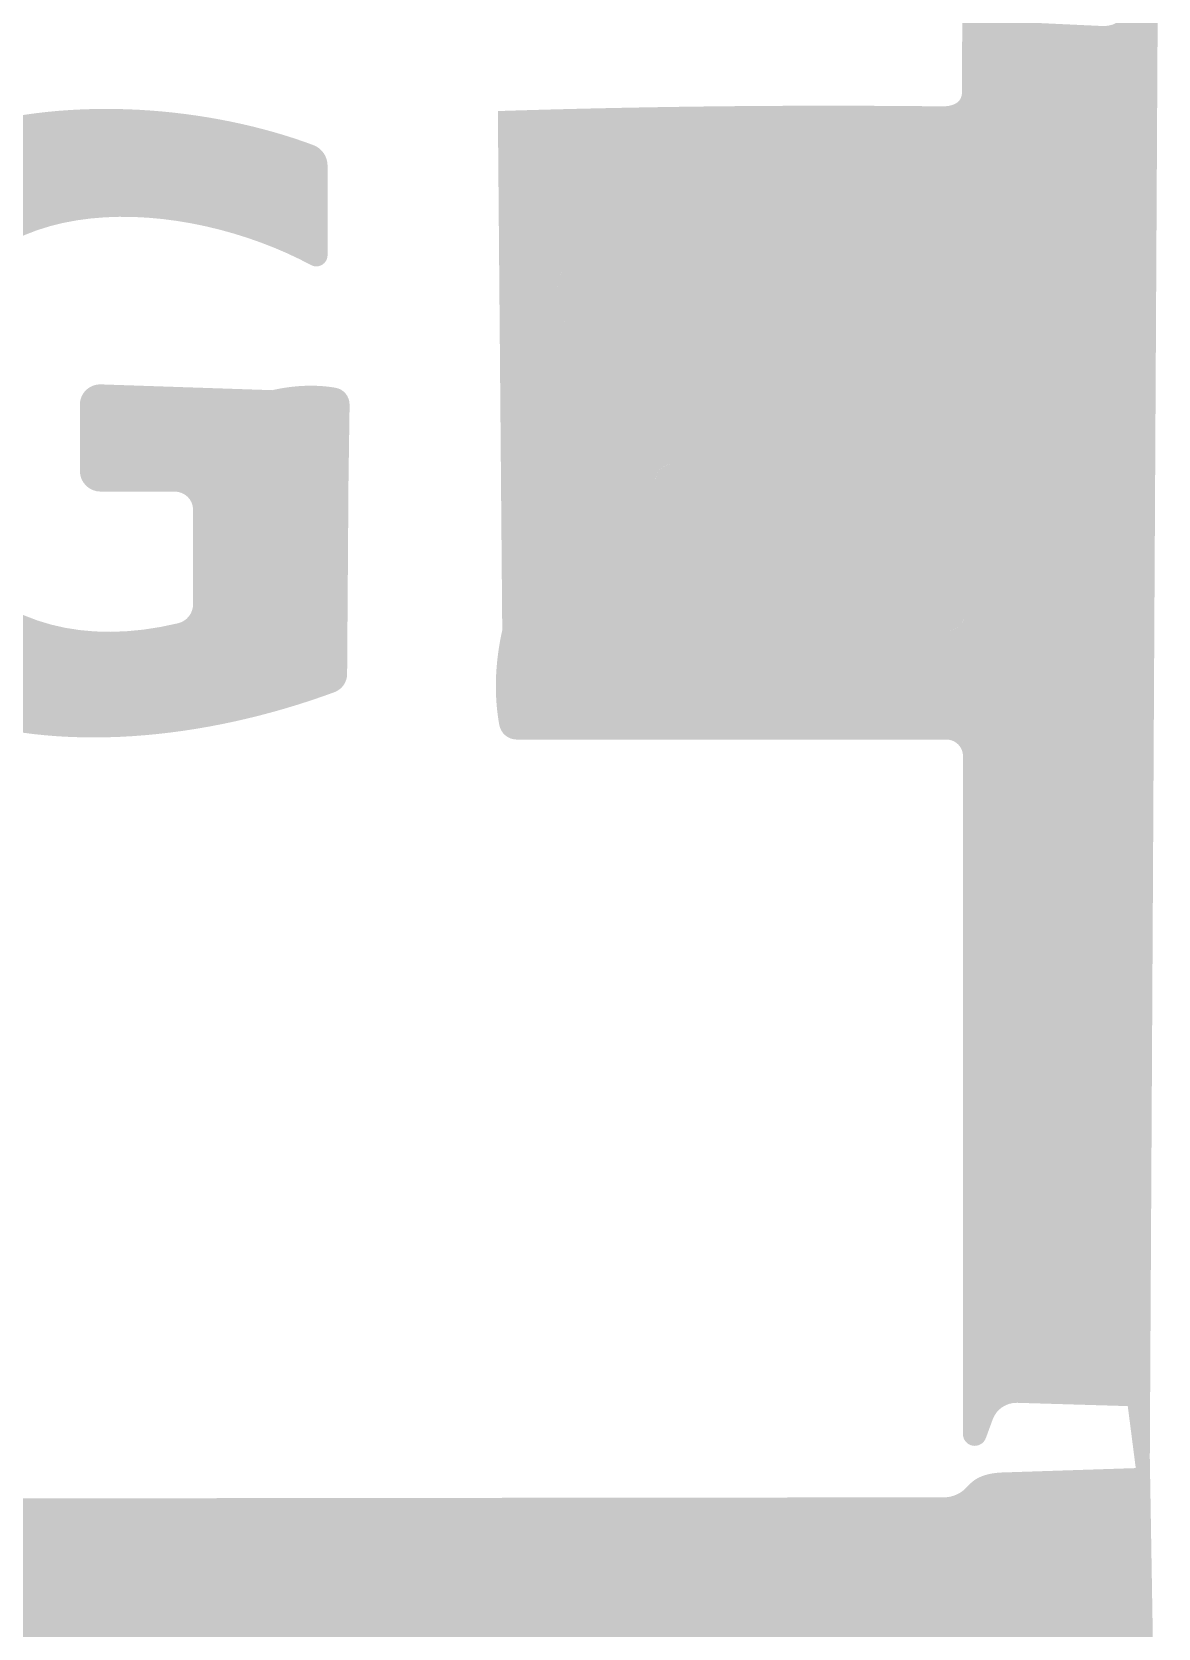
# Model space of a CAD drawing. Extents: x 0 to 650, y 0 to 488.
# Drawn here: x 482.3 to 523.1, y 296.8 to 354.7 of the extents above; entities that cross this region are included whole.
import ezdxf

# ---------------------------------------------------------------- set-up
doc = ezdxf.new("R2010")
doc.units = 0
doc.linetypes.add('Solid', pattern=[0])
doc.layers.add('Layer 1', color=7, linetype='Solid', lineweight=0)

msp = doc.modelspace()

# ---------------------------------------------------------------- hatches: boundary and pattern name
at = {"layer": 'Layer 1', "linetype": 'Solid', "lineweight": 0}
h = msp.add_hatch(color=252, dxfattribs=at)
edge = h.paths.add_edge_path(flags=0)
edge.add_line((516.16, 382.04), (516.61, 376.86))
edge.add_line((516.61, 376.86), (516.37, 358.22))
edge.add_line((516.37, 358.22), (516.37, 358.22))
edge.add_spline(control_points=[(516.37, 358.22), (516.37, 357.928), (516.588, 357.68), (516.88, 357.64)], knot_values=[0, 0, 0, 0, 1, 1, 1, 1], degree=3, periodic=0)
edge.add_spline(control_points=[(516.88, 357.64), (519.83, 357.24), (522.68, 357.84)], knot_values=[0, 0, 0, 1, 1, 1], degree=2, periodic=0)
edge.add_spline(control_points=[(522.68, 357.84), (522.66, 358.6), (522.86, 358.97)], knot_values=[0, 0, 0, 1, 1, 1], degree=2, periodic=0)
edge.add_line((522.86, 358.97), (523.07, 358.34))
edge.add_line((523.07, 358.34), (523.07, 358.34))
edge.add_spline(control_points=[(523.07, 358.34), (523.103, 358.227), (523.12, 358.113), (523.12, 358)], knot_values=[0, 0, 0, 0, 1, 1, 1, 1], degree=3, periodic=0)
edge.add_line((523.12, 358), (522.82, 302.97))
edge.add_spline(control_points=[(522.82, 302.97), (522.29, 302.83), (522.31, 302.59)], knot_values=[0, 0, 0, 1, 1, 1], degree=2, periodic=0)
edge.add_line((522.31, 302.59), (522.02, 304.84))
edge.add_spline(control_points=[(522.02, 304.84), (522.11, 305.22), (521.97, 305.75)], knot_values=[0, 0, 0, 1, 1, 1], degree=2, periodic=0)
edge.add_line((521.97, 305.75), (522.22, 353.37))
edge.add_line((522.22, 353.37), (522.22, 353.37))
edge.add_spline(control_points=[(522.22, 353.37), (522.22, 353.595), (522.13, 353.812), (521.971, 353.971)], knot_values=[0, 0, 0, 0, 1, 1, 1, 1], degree=3, periodic=0)
edge.add_spline(control_points=[(521.971, 353.971), (521.812, 354.13), (521.595, 354.22), (521.37, 354.22)], knot_values=[0, 0, 0, 0, 1, 1, 1, 1], degree=3, periodic=0)
edge.add_line((521.37, 354.22), (521.08, 354.22))
edge.add_line((521.08, 354.22), (521.08, 354.22))
edge.add_spline(control_points=[(521.08, 354.22), (520.493, 354.22), (520.016, 353.743), (520.01, 353.15)], knot_values=[0, 0, 0, 0, 1, 1, 1, 1], degree=3, periodic=0)
edge.add_line((520.01, 353.15), (519.98, 307.03))
edge.add_spline(control_points=[(519.98, 307.03), (519.44, 307.07), (519.17, 306.8)], knot_values=[0, 0, 0, 1, 1, 1], degree=2, periodic=0)
edge.add_line((519.17, 306.8), (519.1, 353.31))
edge.add_line((519.1, 353.31), (519.1, 353.31))
edge.add_spline(control_points=[(519.1, 353.31), (519.1, 353.81), (518.768, 354.249), (518.288, 354.386)], knot_values=[0, 0, 0, 0, 1, 1, 1, 1], degree=3, periodic=0)
edge.add_spline(control_points=[(518.288, 354.386), (517.807, 354.524), (517.293, 354.325), (517.03, 353.9)], knot_values=[0, 0, 0, 0, 1, 1, 1, 1], degree=3, periodic=0)
edge.add_spline(control_points=[(517.03, 353.9), (516.6, 353.21), (516.8, 351.96)], knot_values=[0, 0, 0, 1, 1, 1], degree=2, periodic=0)
edge.add_spline(control_points=[(516.8, 351.96), (516.42, 352.32), (516, 352.46)], knot_values=[0, 0, 0, 1, 1, 1], degree=2, periodic=0)
edge.add_line((516, 352.46), (516.16, 382.04))
edge = h.paths.add_edge_path(flags=0)
edge.add_spline(control_points=[(522.127, 356.248), (522.152, 356.772), (521.747, 357.217), (521.223, 357.242)], knot_values=[0, 0, 0, 0, 1, 1, 1, 1], degree=3, periodic=0)
edge.add_line((521.223, 357.242), (517.966, 357.395))
edge.add_spline(control_points=[(517.966, 357.395), (517.442, 357.42), (516.997, 357.015), (516.973, 356.491)], knot_values=[0, 0, 0, 0, 1, 1, 1, 1], degree=3, periodic=0)
edge.add_line((516.973, 356.491), (516.953, 356.072))
edge.add_spline(control_points=[(516.953, 356.072), (516.928, 355.548), (517.333, 355.103), (517.857, 355.078)], knot_values=[0, 0, 0, 0, 1, 1, 1, 1], degree=3, periodic=0)
edge.add_line((517.857, 355.078), (521.114, 354.925))
edge.add_spline(control_points=[(521.114, 354.925), (521.638, 354.9), (522.083, 355.305), (522.107, 355.829)], knot_values=[0, 0, 0, 0, 1, 1, 1, 1], degree=3, periodic=0)
edge.add_line((522.107, 355.829), (522.127, 356.248))
h = msp.add_hatch(color=7, dxfattribs=at)
edge = h.paths.add_edge_path(flags=0)
edge.add_spline(control_points=[(519.17, 306.8), (519.29, 305.6), (518.11, 305.49)], knot_values=[0, 0, 0, 1, 1, 1], degree=2, periodic=0)
edge.add_line((518.11, 305.49), (518.11, 305.49))
edge.add_spline(control_points=[(518.11, 305.49), (517.789, 305.462), (517.471, 305.569), (517.233, 305.786)], knot_values=[0, 0, 0, 0, 1, 1, 1, 1], degree=3, periodic=0)
edge.add_spline(control_points=[(517.233, 305.786), (516.995, 306.003), (516.86, 306.309), (516.86, 306.63)], knot_values=[0, 0, 0, 0, 1, 1, 1, 1], degree=3, periodic=0)
edge.add_spline(control_points=[(516.86, 306.63), (516.85, 329.39), (516.8, 351.96)], knot_values=[0, 0, 0, 1, 1, 1], degree=2, periodic=0)
edge.add_spline(control_points=[(516.8, 351.96), (516.6, 353.21), (517.03, 353.9)], knot_values=[0, 0, 0, 1, 1, 1], degree=2, periodic=0)
edge.add_line((517.03, 353.9), (517.03, 353.9))
edge.add_spline(control_points=[(517.03, 353.9), (517.293, 354.325), (517.807, 354.524), (518.288, 354.386)], knot_values=[0, 0, 0, 0, 1, 1, 1, 1], degree=3, periodic=0)
edge.add_spline(control_points=[(518.288, 354.386), (518.768, 354.249), (519.1, 353.81), (519.1, 353.31)], knot_values=[0, 0, 0, 0, 1, 1, 1, 1], degree=3, periodic=0)
edge.add_line((519.1, 353.31), (519.17, 306.8))
h = msp.add_hatch(color=7, dxfattribs=at)
edge = h.paths.add_edge_path(flags=0)
edge.add_spline(control_points=[(521.97, 305.75), (521.07, 305.14), (520.35, 305.64)], knot_values=[0, 0, 0, 1, 1, 1], degree=2, periodic=0)
edge.add_spline(control_points=[(520.35, 305.64), (520.03, 305.87), (519.95, 306.27)], knot_values=[0, 0, 0, 1, 1, 1], degree=2, periodic=0)
edge.add_spline(control_points=[(519.95, 306.27), (519.88, 306.64), (519.98, 307.03)], knot_values=[0, 0, 0, 1, 1, 1], degree=2, periodic=0)
edge.add_line((519.98, 307.03), (520.01, 353.15))
edge.add_line((520.01, 353.15), (520.01, 353.15))
edge.add_spline(control_points=[(520.01, 353.15), (520.016, 353.743), (520.493, 354.22), (521.08, 354.22)], knot_values=[0, 0, 0, 0, 1, 1, 1, 1], degree=3, periodic=0)
edge.add_line((521.08, 354.22), (521.37, 354.22))
edge.add_line((521.37, 354.22), (521.37, 354.22))
edge.add_spline(control_points=[(521.37, 354.22), (521.595, 354.22), (521.812, 354.13), (521.971, 353.971)], knot_values=[0, 0, 0, 0, 1, 1, 1, 1], degree=3, periodic=0)
edge.add_spline(control_points=[(521.971, 353.971), (522.13, 353.812), (522.22, 353.595), (522.22, 353.37)], knot_values=[0, 0, 0, 0, 1, 1, 1, 1], degree=3, periodic=0)
edge.add_line((522.22, 353.37), (521.97, 305.75))
h = msp.add_hatch(color=8, dxfattribs=at)
edge = h.paths.add_edge_path(flags=0)
edge.add_line((490.97, 341.71), (489.44, 336.95))
edge.add_line((489.44, 336.95), (489.44, 336.95))
edge.add_spline(control_points=[(489.44, 336.95), (489.376, 336.75), (489.443, 336.532), (489.607, 336.401)], knot_values=[0, 0, 0, 0, 1, 1, 1, 1], degree=3, periodic=0)
edge.add_spline(control_points=[(489.607, 336.401), (489.771, 336.27), (489.999, 336.254), (490.18, 336.36)], knot_values=[0, 0, 0, 0, 1, 1, 1, 1], degree=3, periodic=0)
edge.add_line((490.18, 336.36), (493.74, 338.45))
edge.add_line((493.74, 338.45), (493.69, 331.41))
edge.add_line((493.69, 331.41), (493.69, 331.41))
edge.add_spline(control_points=[(493.69, 331.41), (493.69, 331.116), (493.506, 330.852), (493.23, 330.75)], knot_values=[0, 0, 0, 0, 1, 1, 1, 1], degree=3, periodic=0)
edge.add_spline(control_points=[(493.23, 330.75), (483.82, 327.28), (471.73, 328.62), (472.07, 341.48)], knot_values=[0, 0, 0, 0, 1, 1, 1, 1], degree=3, periodic=0)
edge.add_spline(control_points=[(472.07, 341.48), (472.37, 352.37), (485.02, 353.38), (492.45, 350.61)], knot_values=[0, 0, 0, 0, 1, 1, 1, 1], degree=3, periodic=0)
edge.add_line((492.45, 350.61), (492.45, 350.61))
edge.add_spline(control_points=[(492.45, 350.61), (492.768, 350.496), (492.98, 350.196), (492.98, 349.86)], knot_values=[0, 0, 0, 0, 1, 1, 1, 1], degree=3, periodic=0)
edge.add_line((492.98, 349.86), (492.98, 346.61))
edge.add_spline(control_points=[(492.98, 346.61), (492.98, 346.467), (492.905, 346.334), (492.782, 346.26)], knot_values=[0, 0, 0, 0, 1, 1, 1, 1], degree=3, periodic=0)
edge.add_spline(control_points=[(492.782, 346.26), (492.659, 346.186), (492.506, 346.183), (492.38, 346.25)], knot_values=[0, 0, 0, 0, 1, 1, 1, 1], degree=3, periodic=0)
edge.add_spline(control_points=[(492.38, 346.25), (487.91, 348.66), (480.2, 349.36), (478.38, 343.22)], knot_values=[0, 0, 0, 0, 1, 1, 1, 1], degree=3, periodic=0)
edge.add_spline(control_points=[(478.38, 343.22), (476.47, 336.76), (480.66, 331.6), (487.55, 333.25)], knot_values=[0, 0, 0, 0, 1, 1, 1, 1], degree=3, periodic=0)
edge.add_spline(control_points=[(487.55, 333.25), (487.872, 333.326), (488.1, 333.612), (488.1, 333.94)], knot_values=[0, 0, 0, 0, 1, 1, 1, 1], degree=3, periodic=0)
edge.add_line((488.1, 333.94), (488.1, 337.37))
edge.add_line((488.1, 337.37), (488.1, 337.37))
edge.add_spline(control_points=[(488.1, 337.37), (488.1, 337.735), (487.8, 338.03), (487.43, 338.03)], knot_values=[0, 0, 0, 0, 1, 1, 1, 1], degree=3, periodic=0)
edge.add_line((487.43, 338.03), (484.74, 338.03))
edge.add_line((484.74, 338.03), (484.74, 338.03))
edge.add_spline(control_points=[(484.74, 338.03), (484.326, 338.03), (483.99, 338.366), (483.99, 338.78)], knot_values=[0, 0, 0, 0, 1, 1, 1, 1], degree=3, periodic=0)
edge.add_line((483.99, 338.78), (483.99, 341.18))
edge.add_line((483.99, 341.18), (483.99, 341.18))
edge.add_spline(control_points=[(483.99, 341.18), (483.99, 341.381), (484.072, 341.574), (484.217, 341.714)], knot_values=[0, 0, 0, 0, 1, 1, 1, 1], degree=3, periodic=0)
edge.add_spline(control_points=[(484.217, 341.714), (484.363, 341.853), (484.559, 341.928), (484.76, 341.92)], knot_values=[0, 0, 0, 0, 1, 1, 1, 1], degree=3, periodic=0)
edge.add_line((484.76, 341.92), (490.97, 341.71))
h = msp.add_hatch(color=8, dxfattribs=at)
edge = h.paths.add_edge_path(flags=0)
edge.add_spline(control_points=[(516.8, 351.96), (516.85, 329.39), (516.86, 306.63)], knot_values=[0, 0, 0, 1, 1, 1], degree=2, periodic=0)
edge.add_line((516.86, 306.63), (516.86, 306.63))
edge.add_spline(control_points=[(516.86, 306.63), (516.86, 306.309), (516.995, 306.003), (517.233, 305.786)], knot_values=[0, 0, 0, 0, 1, 1, 1, 1], degree=3, periodic=0)
edge.add_spline(control_points=[(517.233, 305.786), (517.471, 305.569), (517.789, 305.462), (518.11, 305.49)], knot_values=[0, 0, 0, 0, 1, 1, 1, 1], degree=3, periodic=0)
edge.add_spline(control_points=[(518.11, 305.49), (519.29, 305.6), (519.17, 306.8)], knot_values=[0, 0, 0, 1, 1, 1], degree=2, periodic=0)
edge.add_spline(control_points=[(519.17, 306.8), (519.44, 307.07), (519.98, 307.03)], knot_values=[0, 0, 0, 1, 1, 1], degree=2, periodic=0)
edge.add_spline(control_points=[(519.98, 307.03), (519.88, 306.64), (519.95, 306.27)], knot_values=[0, 0, 0, 1, 1, 1], degree=2, periodic=0)
edge.add_spline(control_points=[(519.95, 306.27), (520.03, 305.87), (520.35, 305.64)], knot_values=[0, 0, 0, 1, 1, 1], degree=2, periodic=0)
edge.add_spline(control_points=[(520.35, 305.64), (521.07, 305.14), (521.97, 305.75)], knot_values=[0, 0, 0, 1, 1, 1], degree=2, periodic=0)
edge.add_spline(control_points=[(521.97, 305.75), (522.11, 305.22), (522.02, 304.84)], knot_values=[0, 0, 0, 1, 1, 1], degree=2, periodic=0)
edge.add_line((522.02, 304.84), (518, 304.96))
edge.add_line((518, 304.96), (518, 304.96))
edge.add_spline(control_points=[(518, 304.96), (517.605, 304.966), (517.252, 304.725), (517.12, 304.36)], knot_values=[0, 0, 0, 0, 1, 1, 1, 1], degree=3, periodic=0)
edge.add_line((517.12, 304.36), (516.87, 303.68))
edge.add_line((516.87, 303.68), (516.87, 303.68))
edge.add_spline(control_points=[(516.87, 303.68), (516.798, 303.486), (516.597, 303.369), (516.393, 303.403)], knot_values=[0, 0, 0, 0, 1, 1, 1, 1], degree=3, periodic=0)
edge.add_spline(control_points=[(516.393, 303.403), (516.189, 303.438), (516.04, 303.613), (516.04, 303.82)], knot_values=[0, 0, 0, 0, 1, 1, 1, 1], degree=3, periodic=0)
edge.add_line((516.04, 303.82), (516.04, 328.43))
edge.add_spline(control_points=[(516.04, 328.43), (516.04, 328.589), (515.977, 328.742), (515.864, 328.854)], knot_values=[0, 0, 0, 0, 1, 1, 1, 1], degree=3, periodic=0)
edge.add_spline(control_points=[(515.864, 328.854), (515.752, 328.967), (515.599, 329.03), (515.44, 329.03)], knot_values=[0, 0, 0, 0, 1, 1, 1, 1], degree=3, periodic=0)
edge.add_line((515.44, 329.03), (499.85, 329.03))
edge.add_line((499.85, 329.03), (499.85, 329.03))
edge.add_spline(control_points=[(499.85, 329.03), (499.533, 329.03), (499.262, 329.258), (499.21, 329.57)], knot_values=[0, 0, 0, 0, 1, 1, 1, 1], degree=3, periodic=0)
edge.add_spline(control_points=[(499.21, 329.57), (498.92, 331.2), (499.32, 333)], knot_values=[0, 0, 0, 1, 1, 1], degree=2, periodic=0)
edge.add_line((499.32, 333), (504.13, 330.78))
edge.add_line((504.13, 330.78), (504.13, 330.78))
edge.add_spline(control_points=[(504.13, 330.78), (504.254, 330.722), (504.4, 330.741), (504.505, 330.829)], knot_values=[0, 0, 0, 0, 1, 1, 1, 1], degree=3, periodic=0)
edge.add_spline(control_points=[(504.505, 330.829), (504.61, 330.916), (504.655, 331.057), (504.62, 331.19)], knot_values=[0, 0, 0, 0, 1, 1, 1, 1], degree=3, periodic=0)
edge.add_spline(control_points=[(504.62, 331.19), (504.13, 333.05), (502.43, 334.77)], knot_values=[0, 0, 0, 1, 1, 1], degree=2, periodic=0)
edge.add_line((502.43, 334.77), (502.43, 334.77))
edge.add_spline(control_points=[(502.43, 334.77), (502.178, 335.022), (502.026, 335.359), (502, 335.72)], knot_values=[0, 0, 0, 0, 1, 1, 1, 1], degree=3, periodic=0)
edge.add_spline(control_points=[(502, 335.72), (501.8, 338.29), (504.04, 340.14)], knot_values=[0, 0, 0, 1, 1, 1], degree=2, periodic=0)
edge.add_line((504.04, 340.14), (504.04, 340.14))
edge.add_spline(control_points=[(504.04, 340.14), (504.352, 340.398), (504.529, 340.785), (504.521, 341.191)], knot_values=[0, 0, 0, 0, 1, 1, 1, 1], degree=3, periodic=0)
edge.add_spline(control_points=[(504.521, 341.191), (504.513, 341.597), (504.321, 341.979), (504, 342.23)], knot_values=[0, 0, 0, 0, 1, 1, 1, 1], degree=3, periodic=0)
edge.add_line((504, 342.23), (502, 343.77))
edge.add_line((502, 343.77), (502, 343.77))
edge.add_spline(control_points=[(502, 343.77), (501.618, 344.064), (501.369, 344.498), (501.307, 344.977)], knot_values=[0, 0, 0, 0, 1, 1, 1, 1], degree=3, periodic=0)
edge.add_spline(control_points=[(501.307, 344.977), (501.245, 345.455), (501.376, 345.938), (501.67, 346.32)], knot_values=[0, 0, 0, 0, 1, 1, 1, 1], degree=3, periodic=0)
edge.add_line((501.67, 346.32), (503.68, 348.93))
edge.add_line((503.68, 348.93), (503.68, 348.93))
edge.add_spline(control_points=[(503.68, 348.93), (503.849, 349.146), (503.904, 349.429), (503.829, 349.693)], knot_values=[0, 0, 0, 0, 1, 1, 1, 1], degree=3, periodic=0)
edge.add_spline(control_points=[(503.829, 349.693), (503.754, 349.958), (503.558, 350.172), (503.3, 350.27)], knot_values=[0, 0, 0, 0, 1, 1, 1, 1], degree=3, periodic=0)
edge.add_line((503.3, 350.27), (499.16, 351.84))
edge.add_spline(control_points=[(499.16, 351.84), (507.35, 352.1), (515.25, 352.01)], knot_values=[0, 0, 0, 1, 1, 1], degree=2, periodic=0)
edge.add_spline(control_points=[(515.25, 352.01), (515.94, 352), (516, 352.46)], knot_values=[0, 0, 0, 1, 1, 1], degree=2, periodic=0)
edge.add_spline(control_points=[(516, 352.46), (516.42, 352.32), (516.8, 351.96)], knot_values=[0, 0, 0, 1, 1, 1], degree=2, periodic=0)
edge = h.paths.add_edge_path(flags=0)
edge.add_spline(control_points=[(516.08, 347.45), (516.08, 347.601), (516.02, 347.746), (515.913, 347.853)], knot_values=[0, 0, 0, 0, 1, 1, 1, 1], degree=3, periodic=0)
edge.add_spline(control_points=[(515.913, 347.853), (515.806, 347.96), (515.661, 348.02), (515.51, 348.02)], knot_values=[0, 0, 0, 0, 1, 1, 1, 1], degree=3, periodic=0)
edge.add_line((515.51, 348.02), (505.51, 348.02))
edge.add_line((505.51, 348.02), (505.51, 348.02))
edge.add_spline(control_points=[(505.51, 348.02), (505.359, 348.02), (505.214, 347.96), (505.107, 347.853)], knot_values=[0, 0, 0, 0, 1, 1, 1, 1], degree=3, periodic=0)
edge.add_spline(control_points=[(505.107, 347.853), (505, 347.746), (504.94, 347.601), (504.94, 347.45)], knot_values=[0, 0, 0, 0, 1, 1, 1, 1], degree=3, periodic=0)
edge.add_line((504.94, 347.45), (504.94, 343.56))
edge.add_spline(control_points=[(504.94, 343.56), (504.94, 343.245), (505.195, 342.99), (505.51, 342.99)], knot_values=[0, 0, 0, 0, 1, 1, 1, 1], degree=3, periodic=0)
edge.add_line((505.51, 342.99), (514.49, 342.99))
edge.add_line((514.49, 342.99), (514.49, 342.99))
edge.add_spline(control_points=[(514.49, 342.99), (514.805, 342.99), (515.06, 342.735), (515.06, 342.42)], knot_values=[0, 0, 0, 0, 1, 1, 1, 1], degree=3, periodic=0)
edge.add_line((515.06, 342.42), (515.06, 339.59))
edge.add_line((515.06, 339.59), (515.06, 339.59))
edge.add_spline(control_points=[(515.06, 339.59), (515.06, 339.275), (514.805, 339.02), (514.49, 339.02)], knot_values=[0, 0, 0, 0, 1, 1, 1, 1], degree=3, periodic=0)
edge.add_line((514.49, 339.02), (505.46, 339.02))
edge.add_line((505.46, 339.02), (505.46, 339.02))
edge.add_spline(control_points=[(505.46, 339.02), (505.309, 339.02), (505.164, 338.96), (505.057, 338.853)], knot_values=[0, 0, 0, 0, 1, 1, 1, 1], degree=3, periodic=0)
edge.add_spline(control_points=[(505.057, 338.853), (504.95, 338.746), (504.89, 338.601), (504.89, 338.45)], knot_values=[0, 0, 0, 0, 1, 1, 1, 1], degree=3, periodic=0)
edge.add_line((504.89, 338.45), (504.89, 333.55))
edge.add_line((504.89, 333.55), (504.89, 333.55))
edge.add_spline(control_points=[(504.89, 333.55), (504.89, 333.399), (504.95, 333.254), (505.057, 333.147)], knot_values=[0, 0, 0, 0, 1, 1, 1, 1], degree=3, periodic=0)
edge.add_spline(control_points=[(505.057, 333.147), (505.164, 333.04), (505.309, 332.98), (505.46, 332.98)], knot_values=[0, 0, 0, 0, 1, 1, 1, 1], degree=3, periodic=0)
edge.add_line((505.46, 332.98), (515.51, 332.98))
edge.add_line((515.51, 332.98), (515.51, 332.98))
edge.add_spline(control_points=[(515.51, 332.98), (515.661, 332.98), (515.806, 333.04), (515.913, 333.147)], knot_values=[0, 0, 0, 0, 1, 1, 1, 1], degree=3, periodic=0)
edge.add_spline(control_points=[(515.913, 333.147), (516.02, 333.254), (516.08, 333.399), (516.08, 333.55)], knot_values=[0, 0, 0, 0, 1, 1, 1, 1], degree=3, periodic=0)
edge.add_line((516.08, 333.55), (516.08, 347.45))
h = msp.add_hatch(color=250, dxfattribs=at)
edge = h.paths.add_edge_path(flags=0)
edge.add_line((499.16, 351.84), (503.3, 350.27))
edge.add_line((503.3, 350.27), (503.3, 350.27))
edge.add_spline(control_points=[(503.3, 350.27), (503.558, 350.172), (503.754, 349.958), (503.829, 349.693)], knot_values=[0, 0, 0, 0, 1, 1, 1, 1], degree=3, periodic=0)
edge.add_spline(control_points=[(503.829, 349.693), (503.904, 349.429), (503.849, 349.146), (503.68, 348.93)], knot_values=[0, 0, 0, 0, 1, 1, 1, 1], degree=3, periodic=0)
edge.add_line((503.68, 348.93), (501.67, 346.32))
edge.add_line((501.67, 346.32), (501.67, 346.32))
edge.add_spline(control_points=[(501.67, 346.32), (501.057, 345.525), (501.205, 344.383), (502, 343.77)], knot_values=[0, 0, 0, 0, 1, 1, 1, 1], degree=3, periodic=0)
edge.add_line((502, 343.77), (504, 342.23))
edge.add_line((504, 342.23), (504, 342.23))
edge.add_spline(control_points=[(504, 342.23), (504.321, 341.979), (504.513, 341.597), (504.521, 341.191)], knot_values=[0, 0, 0, 0, 1, 1, 1, 1], degree=3, periodic=0)
edge.add_spline(control_points=[(504.521, 341.191), (504.529, 340.785), (504.352, 340.398), (504.04, 340.14)], knot_values=[0, 0, 0, 0, 1, 1, 1, 1], degree=3, periodic=0)
edge.add_spline(control_points=[(504.04, 340.14), (501.8, 338.29), (502, 335.72)], knot_values=[0, 0, 0, 1, 1, 1], degree=2, periodic=0)
edge.add_line((502, 335.72), (502, 335.72))
edge.add_spline(control_points=[(502, 335.72), (502.026, 335.359), (502.178, 335.022), (502.43, 334.77)], knot_values=[0, 0, 0, 0, 1, 1, 1, 1], degree=3, periodic=0)
edge.add_spline(control_points=[(502.43, 334.77), (504.13, 333.05), (504.62, 331.19)], knot_values=[0, 0, 0, 1, 1, 1], degree=2, periodic=0)
edge.add_spline(control_points=[(504.62, 331.19), (504.655, 331.057), (504.61, 330.916), (504.505, 330.829)], knot_values=[0, 0, 0, 0, 1, 1, 1, 1], degree=3, periodic=0)
edge.add_spline(control_points=[(504.505, 330.829), (504.4, 330.741), (504.254, 330.722), (504.13, 330.78)], knot_values=[0, 0, 0, 0, 1, 1, 1, 1], degree=3, periodic=0)
edge.add_line((504.13, 330.78), (499.32, 333))
edge.add_line((499.32, 333), (499.16, 351.84))
h = msp.add_hatch(color=7, dxfattribs=at)
edge = h.paths.add_edge_path(flags=0)
edge.add_line((516.08, 347.45), (516.08, 333.55))
edge.add_line((516.08, 333.55), (516.08, 333.55))
edge.add_spline(control_points=[(516.08, 333.55), (516.08, 333.235), (515.825, 332.98), (515.51, 332.98)], knot_values=[0, 0, 0, 0, 1, 1, 1, 1], degree=3, periodic=0)
edge.add_line((515.51, 332.98), (505.46, 332.98))
edge.add_line((505.46, 332.98), (505.46, 332.98))
edge.add_spline(control_points=[(505.46, 332.98), (505.309, 332.98), (505.164, 333.04), (505.057, 333.147)], knot_values=[0, 0, 0, 0, 1, 1, 1, 1], degree=3, periodic=0)
edge.add_spline(control_points=[(505.057, 333.147), (504.95, 333.254), (504.89, 333.399), (504.89, 333.55)], knot_values=[0, 0, 0, 0, 1, 1, 1, 1], degree=3, periodic=0)
edge.add_line((504.89, 333.55), (504.89, 338.45))
edge.add_line((504.89, 338.45), (504.89, 338.45))
edge.add_spline(control_points=[(504.89, 338.45), (504.89, 338.765), (505.145, 339.02), (505.46, 339.02)], knot_values=[0, 0, 0, 0, 1, 1, 1, 1], degree=3, periodic=0)
edge.add_line((505.46, 339.02), (514.49, 339.02))
edge.add_line((514.49, 339.02), (514.49, 339.02))
edge.add_spline(control_points=[(514.49, 339.02), (514.805, 339.02), (515.06, 339.275), (515.06, 339.59)], knot_values=[0, 0, 0, 0, 1, 1, 1, 1], degree=3, periodic=0)
edge.add_line((515.06, 339.59), (515.06, 342.42))
edge.add_spline(control_points=[(515.06, 342.42), (515.06, 342.735), (514.805, 342.99), (514.49, 342.99)], knot_values=[0, 0, 0, 0, 1, 1, 1, 1], degree=3, periodic=0)
edge.add_line((514.49, 342.99), (505.51, 342.99))
edge.add_spline(control_points=[(505.51, 342.99), (505.195, 342.99), (504.94, 343.245), (504.94, 343.56)], knot_values=[0, 0, 0, 0, 1, 1, 1, 1], degree=3, periodic=0)
edge.add_line((504.94, 343.56), (504.94, 347.45))
edge.add_line((504.94, 347.45), (504.94, 347.45))
edge.add_spline(control_points=[(504.94, 347.45), (504.94, 347.601), (505, 347.746), (505.107, 347.853)], knot_values=[0, 0, 0, 0, 1, 1, 1, 1], degree=3, periodic=0)
edge.add_spline(control_points=[(505.107, 347.853), (505.214, 347.96), (505.359, 348.02), (505.51, 348.02)], knot_values=[0, 0, 0, 0, 1, 1, 1, 1], degree=3, periodic=0)
edge.add_line((505.51, 348.02), (515.51, 348.02))
edge.add_line((515.51, 348.02), (515.51, 348.02))
edge.add_spline(control_points=[(515.51, 348.02), (515.661, 348.02), (515.806, 347.96), (515.913, 347.853)], knot_values=[0, 0, 0, 0, 1, 1, 1, 1], degree=3, periodic=0)
edge.add_spline(control_points=[(515.913, 347.853), (516.02, 347.746), (516.08, 347.601), (516.08, 347.45)], knot_values=[0, 0, 0, 0, 1, 1, 1, 1], degree=3, periodic=0)
edge.add_line((516.08, 347.45), (516.08, 347.45))
h = msp.add_hatch(color=250, dxfattribs=at)
edge = h.paths.add_edge_path(flags=0)
edge.add_line((493.74, 338.45), (490.18, 336.36))
edge.add_line((490.18, 336.36), (490.18, 336.36))
edge.add_spline(control_points=[(490.18, 336.36), (489.999, 336.254), (489.771, 336.27), (489.607, 336.401)], knot_values=[0, 0, 0, 0, 1, 1, 1, 1], degree=3, periodic=0)
edge.add_spline(control_points=[(489.607, 336.401), (489.443, 336.532), (489.376, 336.75), (489.44, 336.95)], knot_values=[0, 0, 0, 0, 1, 1, 1, 1], degree=3, periodic=0)
edge.add_line((489.44, 336.95), (490.97, 341.71))
edge.add_spline(control_points=[(490.97, 341.71), (492.17, 341.98), (493.26, 341.8)], knot_values=[0, 0, 0, 1, 1, 1], degree=2, periodic=0)
edge.add_spline(control_points=[(493.26, 341.8), (493.559, 341.754), (493.78, 341.491), (493.78, 341.18)], knot_values=[0, 0, 0, 0, 1, 1, 1, 1], degree=3, periodic=0)
edge.add_line((493.78, 341.18), (493.74, 338.45))
h = msp.add_hatch(color=0, dxfattribs=at)
edge = h.paths.add_edge_path(flags=0)
edge.add_line((373.8, 336.25), (375.88, 336.22))
edge.add_line((375.88, 336.22), (376.11, 329.66))
edge.add_line((376.11, 329.66), (376.11, 329.66))
edge.add_spline(control_points=[(376.11, 329.66), (376.122, 329.379), (376.325, 329.143), (376.6, 329.09)], knot_values=[0, 0, 0, 0, 1, 1, 1, 1], degree=3, periodic=0)
edge.add_line((376.6, 329.09), (378.54, 328.74))
edge.add_line((378.54, 328.74), (378.56, 326.64))
edge.add_line((378.56, 326.64), (378.54, 325.26))
edge.add_line((378.54, 325.26), (378.49, 302.47))
edge.add_spline(control_points=[(378.49, 302.47), (378.69, 301.45), (379.05, 301.44)], knot_values=[0, 0, 0, 1, 1, 1], degree=2, periodic=0)
edge.add_spline(control_points=[(379.05, 301.44), (391.79, 301.41), (403.85, 301.51)], knot_values=[0, 0, 0, 1, 1, 1], degree=2, periodic=0)
edge.add_line((403.85, 301.51), (444.03, 301.49))
edge.add_line((444.03, 301.49), (463.92, 301.22))
edge.add_spline(control_points=[(463.92, 301.22), (472.93, 299.99), (481.12, 301.49)], knot_values=[0, 0, 0, 1, 1, 1], degree=2, periodic=0)
edge.add_line((481.12, 301.49), (515.35, 301.53))
edge.add_line((515.35, 301.53), (515.35, 301.53))
edge.add_spline(control_points=[(515.35, 301.53), (515.656, 301.53), (515.949, 301.657), (516.16, 301.88)], knot_values=[0, 0, 0, 0, 1, 1, 1, 1], degree=3, periodic=0)
edge.add_spline(control_points=[(516.16, 301.88), (516.3, 302.03), (516.4, 302.11)], knot_values=[0, 0, 0, 1, 1, 1], degree=2, periodic=0)
edge.add_line((516.4, 302.11), (516.4, 302.11))
edge.add_spline(control_points=[(516.4, 302.11), (516.625, 302.297), (516.993, 302.411), (517.43, 302.43)], knot_values=[0, 0, 0, 0, 1, 1, 1, 1], degree=3, periodic=0)
edge.add_line((517.43, 302.43), (522.31, 302.59))
edge.add_spline(control_points=[(522.31, 302.59), (522.29, 302.83), (522.82, 302.97)], knot_values=[0, 0, 0, 1, 1, 1], degree=2, periodic=0)
edge.add_line((522.82, 302.97), (523, 292.23))
edge.add_spline(control_points=[(523, 292.23), (521.77, 292.14), (522.49, 292.38)], knot_values=[0, 0, 0, 1, 1, 1], degree=2, periodic=0)
edge.add_spline(control_points=[(522.49, 292.38), (519.25, 293.3), (516.99, 292.38)], knot_values=[0, 0, 0, 1, 1, 1], degree=2, periodic=0)
edge.add_spline(control_points=[(516.99, 292.38), (517.08, 292.14), (516.14, 292.19)], knot_values=[0, 0, 0, 1, 1, 1], degree=2, periodic=0)
edge.add_spline(control_points=[(516.14, 292.19), (516.58, 293.38), (516.32, 294.4)], knot_values=[0, 0, 0, 1, 1, 1], degree=2, periodic=0)
edge.add_line((516.32, 294.4), (516.32, 294.4))
edge.add_spline(control_points=[(516.32, 294.4), (516.25, 294.693), (515.985, 294.9), (515.68, 294.9)], knot_values=[0, 0, 0, 0, 1, 1, 1, 1], degree=3, periodic=0)
edge.add_line((515.68, 294.9), (477.24, 294.83))
edge.add_line((477.24, 294.83), (445.97, 295.06))
edge.add_spline(control_points=[(445.97, 295.06), (445.832, 295.06), (445.701, 295), (445.611, 294.897)], knot_values=[0, 0, 0, 0, 1, 1, 1, 1], degree=3, periodic=0)
edge.add_spline(control_points=[(445.611, 294.897), (445.52, 294.793), (445.48, 294.655), (445.5, 294.52)], knot_values=[0, 0, 0, 0, 1, 1, 1, 1], degree=3, periodic=0)
edge.add_line((445.5, 294.52), (445.74, 293.01))
edge.add_spline(control_points=[(445.74, 293.01), (444.9, 292.75), (443.96, 292.88)], knot_values=[0, 0, 0, 1, 1, 1], degree=2, periodic=0)
edge.add_spline(control_points=[(443.96, 292.88), (443.574, 292.934), (443.261, 293.216), (443.17, 293.59)], knot_values=[0, 0, 0, 0, 1, 1, 1, 1], degree=3, periodic=0)
edge.add_spline(control_points=[(443.17, 293.59), (443.1, 293.89), (443.14, 294.32)], knot_values=[0, 0, 0, 1, 1, 1], degree=2, periodic=0)
edge.add_line((443.14, 294.32), (443.14, 294.32))
edge.add_spline(control_points=[(443.14, 294.32), (443.16, 294.498), (443.104, 294.676), (442.986, 294.81)], knot_values=[0, 0, 0, 0, 1, 1, 1, 1], degree=3, periodic=0)
edge.add_spline(control_points=[(442.986, 294.81), (442.867, 294.944), (442.698, 295.02), (442.52, 295.02)], knot_values=[0, 0, 0, 0, 1, 1, 1, 1], degree=3, periodic=0)
edge.add_line((442.52, 295.02), (439.23, 295.02))
edge.add_spline(control_points=[(439.23, 295.02), (438.47, 295.37), (437.5, 295.38)], knot_values=[0, 0, 0, 1, 1, 1], degree=2, periodic=0)
edge.add_spline(control_points=[(437.5, 295.38), (404.98, 295.61), (372.41, 295.06)], knot_values=[0, 0, 0, 1, 1, 1], degree=2, periodic=0)
edge.add_spline(control_points=[(372.41, 295.06), (372.27, 295.03), (372.13, 295)], knot_values=[0, 0, 0, 1, 1, 1], degree=2, periodic=0)
edge.add_spline(control_points=[(372.13, 295), (373.07, 310.71), (372.1, 326.48)], knot_values=[0, 0, 0, 1, 1, 1], degree=2, periodic=0)
edge.add_line((372.1, 326.48), (369.89, 326.5))
edge.add_line((369.89, 326.5), (369.63, 326.48))
edge.add_line((369.63, 326.48), (369.63, 326.48))
edge.add_spline(control_points=[(369.63, 326.48), (369.421, 326.457), (369.224, 326.587), (369.16, 326.79)], knot_values=[0, 0, 0, 0, 1, 1, 1, 1], degree=3, periodic=0)
edge.add_spline(control_points=[(369.16, 326.79), (368.85, 327.77), (369.28, 327.23)], knot_values=[0, 0, 0, 1, 1, 1], degree=2, periodic=0)
edge.add_spline(control_points=[(369.28, 327.23), (368.32, 333.78), (370.6, 333.04)], knot_values=[0, 0, 0, 1, 1, 1], degree=2, periodic=0)
edge.add_spline(control_points=[(370.6, 333.04), (372.12, 332.6), (372.05, 333.49)], knot_values=[0, 0, 0, 1, 1, 1], degree=2, periodic=0)
edge.add_spline(control_points=[(372.05, 333.49), (371.93, 335.01), (372.49, 336.22)], knot_values=[0, 0, 0, 1, 1, 1], degree=2, periodic=0)
edge.add_spline(control_points=[(372.49, 336.22), (373.18, 336.07), (373.8, 336.25)], knot_values=[0, 0, 0, 1, 1, 1], degree=2, periodic=0)

doc.saveas('drawing.dxf')
